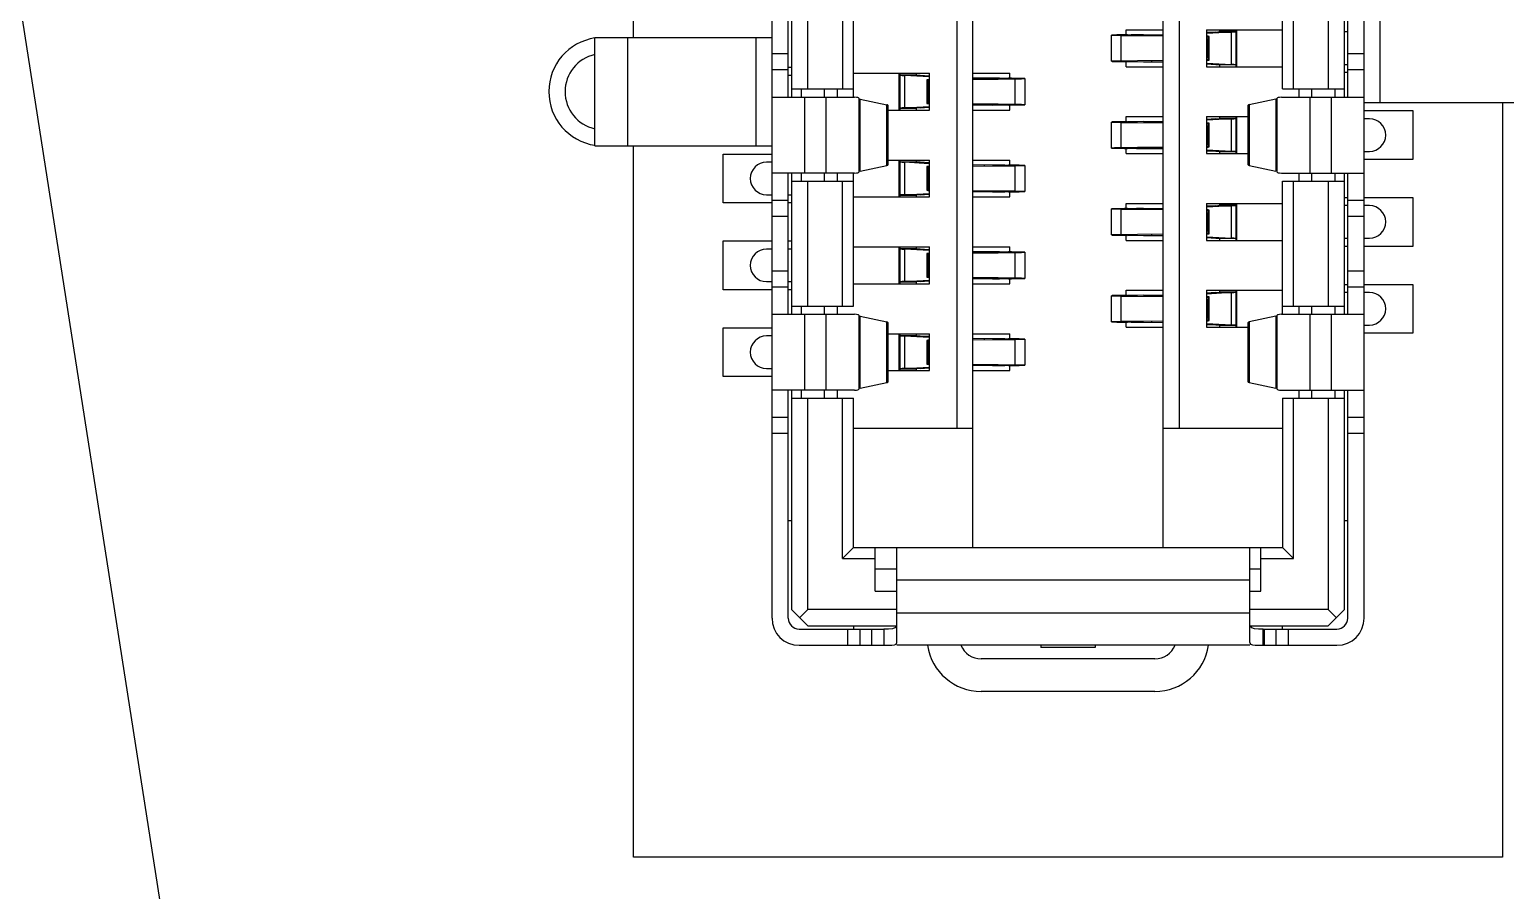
# Model space of a CAD drawing. Header units: millimetres. Extents: x 0 to 841, y 0 to 594.
# Drawn here: x 354.64 to 368.23, y 364.66 to 372.59 of the extents above; entities that cross this region are included whole.
import ezdxf

# ---------------------------------------------------------------- set-up
doc = ezdxf.new("R2010")
doc.units = ezdxf.units.MM
doc.header["$LTSCALE"] = 46.255
doc.layers.get('0').update_dxf_attribs({"linetype": 'CONTINUOUS'})
doc.layers.add('ASSEM_MEM', color=7, linetype='CONTINUOUS')
doc.layers.add('DETAIL', color=7, linetype='CONTINUOUS')
doc.styles.get("Standard").update_dxf_attribs({"font": 'txt', "width": 0.8})
doc.dimstyles.get("Standard").update_dxf_attribs({"dimtxt": 3, "dimasz": 2.1, "dimexe": 2, "dimexo": 1, "dimtad": 1, "dimzin": 0, "dimdsep": 46, "dimtxsty": 'STANDARD', "dimblk": '_FILLED', "dimblk1": '_FILLED', "dimblk2": '_FILLED', "dimcen": 0.09, "dimazin": 0, "dimtol": 1, "dimtp": 0.01, "dimtm": 0.01, "dimtfac": 1, "dimtofl": 0, "dimtmove": 0, "dimatfit": 3, "dimldrblk": '_FILLED', "dimfxl": 1, "dimtolj": 1, "dimtzin": 0, "dimarcsym": 0})

# ---------------------------------------------------------------- blocks, each defined once
blk = doc.blocks.new('_FILLED')
at = {"color": 0, "linetype": 'BYBLOCK'}
blk.add_solid([(0, 0), (-1, 0.1667), (-1, -0.1667)], dxfattribs=at)

msp = doc.modelspace()

# ---------------------------------------------------------------- linework, layer by layer
at = {"layer": 'ASSEM_MEM', "color": 7, "linetype": 'CONTINUOUS'}
for p, q in [((366.925, 367.165), (366.925, 379.665)), ((365.075, 367.815), (365.075, 379.015)), ((365.225, 368.915), (365.225, 377.915)), ((363.175, 377.345), (363.175, 368.915)), ((363.325, 367.815), (363.325, 377.345)), ((360.2, 372.515), (360.2, 373.915)), ((361.655, 373.265), (361.655, 371.965)), ((366.175, 372.04), (366.175, 373.265)), ((366.745, 371.965), (366.745, 373.265)), ((366.775, 371.965), (366.775, 373.265)), ((361.805, 372.04), (361.805, 373.19)), ((362.125, 373.19), (362.125, 372.04)), ((362.225, 371.965), (362.225, 373.19)), ((366.275, 372.04), (366.275, 373.19)), ((366.595, 373.19), (366.595, 372.04)), ((367.075, 371.915), (367.075, 372.915)), ((361.475, 367.165), (361.475, 372.755)), ((361.625, 371.965), (361.625, 372.755)), ((364.735, 372.585), (365.075, 372.585)), ((364.735, 372.535), (364.735, 372.585)), ((365.475, 372.585), (366.175, 372.585)), ((365.475, 372.585), (365.475, 372.245)), ((365.595, 372.585), (365.595, 372.569)), ((365.745, 372.585), (365.745, 372.569)), ((365.755, 372.245), (365.755, 372.585)), ((359.845, 372.515), (361.475, 372.515)), ((359.845, 371.515), (359.845, 372.515)), ((360.145, 372.515), (360.145, 371.515)), ((361.325, 372.515), (361.325, 371.515)), ((364.599, 372.295), (364.599, 372.535)), ((364.689, 372.532), (364.841, 372.531)), ((364.689, 372.297), (364.689, 372.532)), ((364.895, 372.539), (364.83, 372.538)), ((364.841, 372.531), (365.075, 372.529)), ((364.895, 372.539), (365.075, 372.54)), ((364.972, 372.53), (364.972, 372.539)), ((365.475, 372.521), (365.49, 372.521)), ((365.486, 372.441), (365.475, 372.441)), ((365.705, 372.564), (365.476, 372.551)), ((365.56, 372.564), (365.476, 372.559)), ((365.486, 372.389), (365.486, 372.441)), ((365.49, 372.521), (365.498, 372.524)), ((365.498, 372.306), (365.498, 372.524)), ((365.498, 372.306), (365.498, 372.524)), ((365.498, 372.524), (365.498, 372.524)), ((365.56, 372.564), (365.705, 372.564)), ((365.595, 372.569), (365.745, 372.569)), ((365.745, 372.568), (365.595, 372.568)), ((365.705, 372.266), (365.705, 372.564)), ((365.745, 372.568), (365.745, 372.262)), ((365.755, 372.565), (365.745, 372.565)), ((366.775, 372.565), (366.745, 372.565)), ((361.475, 372.365), (361.625, 372.365)), ((364.841, 372.299), (364.689, 372.297)), ((365.075, 372.301), (364.841, 372.299)), ((364.972, 372.29), (364.972, 372.3)), ((365.475, 372.389), (365.486, 372.389)), ((365.49, 372.309), (365.475, 372.309)), ((365.49, 372.309), (365.498, 372.306)), ((365.498, 372.306), (365.498, 372.306)), ((366.775, 372.365), (366.925, 372.365)), ((361.625, 372.215), (361.475, 372.215)), ((361.625, 372.24), (361.655, 372.24)), ((361.655, 372.165), (361.625, 372.165)), ((362.225, 372.185), (362.925, 372.185)), ((362.645, 371.845), (362.645, 372.185)), ((362.655, 372.165), (362.645, 372.165)), ((362.655, 372.169), (362.655, 372.185)), ((362.655, 372.169), (362.805, 372.169)), ((362.655, 372.168), (362.805, 372.168)), ((362.655, 372.168), (362.659, 372.167)), ((362.655, 371.862), (362.655, 372.168)), ((362.839, 372.164), (362.694, 372.164)), ((362.923, 372.151), (362.694, 372.164)), ((362.694, 372.164), (362.694, 371.866)), ((362.805, 372.169), (362.805, 372.185)), ((362.923, 372.159), (362.839, 372.164)), ((362.925, 371.845), (362.925, 372.185)), ((363.325, 372.185), (363.665, 372.185)), ((363.665, 372.135), (363.665, 372.185)), ((364.735, 372.245), (364.735, 372.295)), ((364.735, 372.245), (365.075, 372.245)), ((364.83, 372.292), (364.895, 372.291)), ((364.895, 372.291), (365.075, 372.29)), ((365.475, 372.245), (366.175, 372.245)), ((365.476, 372.278), (365.705, 372.266)), ((365.476, 372.271), (365.56, 372.266)), ((365.56, 372.266), (365.705, 372.266)), ((365.745, 372.262), (365.595, 372.262)), ((365.745, 372.261), (365.595, 372.261)), ((365.595, 372.261), (365.595, 372.245)), ((365.745, 372.262), (365.74, 372.263)), ((365.745, 372.265), (365.755, 372.265)), ((365.745, 372.261), (365.745, 372.245)), ((366.745, 372.265), (366.775, 372.265)), ((366.775, 372.19), (366.745, 372.19)), ((366.925, 372.215), (366.775, 372.215)), ((361.655, 372.04), (362.225, 372.04)), ((361.745, 371.965), (361.745, 372.04)), ((361.955, 372.04), (361.955, 371.965)), ((362.075, 372.04), (362.075, 371.965)), ((362.909, 372.121), (362.901, 372.124)), ((362.901, 372.124), (362.901, 372.124)), ((362.901, 372.124), (362.901, 371.906)), ((362.901, 372.124), (362.901, 371.906)), ((362.909, 372.121), (362.925, 372.121)), ((362.925, 372.041), (362.913, 372.041)), ((362.913, 372.041), (362.913, 371.989)), ((363.504, 372.139), (363.325, 372.14)), ((363.325, 372.129), (363.558, 372.131)), ((363.427, 372.139), (363.427, 372.13)), ((363.57, 372.138), (363.504, 372.139)), ((363.558, 372.131), (363.71, 372.132)), ((363.71, 372.132), (363.71, 371.897)), ((363.801, 372.135), (363.801, 371.895)), ((366.175, 372.04), (366.745, 372.04)), ((366.325, 372.04), (366.325, 371.965)), ((366.445, 371.965), (366.445, 372.04)), ((366.655, 372.04), (366.655, 371.965)), ((361.475, 371.965), (362.234, 371.965)), ((361.775, 371.965), (361.775, 371.265)), ((361.975, 371.265), (361.975, 371.965)), ((362.275, 371.956), (362.275, 371.273)), ((362.287, 371.946), (362.531, 371.895)), ((362.287, 371.284), (362.287, 371.946)), ((362.531, 371.335), (362.531, 371.895)), ((362.541, 371.89), (362.541, 371.339)), ((362.909, 371.909), (362.901, 371.906)), ((362.901, 371.906), (362.901, 371.906)), ((362.925, 371.909), (362.909, 371.909)), ((362.913, 371.989), (362.925, 371.989)), ((363.558, 371.899), (363.325, 371.901)), ((363.504, 371.891), (363.325, 371.89)), ((363.427, 371.9), (363.427, 371.89)), ((363.504, 371.891), (363.57, 371.892)), ((363.71, 371.897), (363.558, 371.899)), ((363.665, 371.845), (363.665, 371.892)), ((366.113, 371.946), (365.869, 371.895)), ((365.869, 371.895), (365.869, 371.335)), ((366.113, 371.946), (366.113, 371.284)), ((366.125, 371.273), (366.125, 371.956)), ((366.165, 371.965), (366.925, 371.965)), ((366.425, 371.965), (366.425, 371.265)), ((366.625, 371.265), (366.625, 371.965)), ((366.925, 371.915), (368.555, 371.915)), ((368.2, 371.915), (368.2, 364.965)), ((362.541, 371.845), (362.925, 371.845)), ((362.645, 371.865), (362.655, 371.865)), ((362.655, 371.862), (362.805, 371.862)), ((362.805, 371.861), (362.655, 371.861)), ((362.655, 371.845), (362.655, 371.861)), ((362.694, 371.866), (362.923, 371.878)), ((362.839, 371.866), (362.694, 371.866)), ((362.805, 371.845), (362.805, 371.861)), ((362.839, 371.866), (362.923, 371.871)), ((363.325, 371.845), (363.665, 371.845)), ((364.735, 371.785), (365.075, 371.785)), ((364.735, 371.735), (364.735, 371.785)), ((365.475, 371.785), (365.857, 371.785)), ((365.475, 371.785), (365.475, 371.445)), ((365.705, 371.764), (365.476, 371.751)), ((365.56, 371.764), (365.476, 371.759)), ((365.56, 371.764), (365.705, 371.764)), ((365.595, 371.785), (365.595, 371.769)), ((365.595, 371.769), (365.745, 371.769)), ((365.745, 371.768), (365.595, 371.768)), ((365.705, 371.466), (365.705, 371.764)), ((365.745, 371.785), (365.745, 371.769)), ((365.745, 371.768), (365.745, 371.462)), ((365.755, 371.765), (365.745, 371.765)), ((365.755, 371.445), (365.755, 371.785)), ((365.857, 371.34), (365.857, 371.89)), ((366.925, 371.84), (367.375, 371.84)), ((366.975, 371.765), (366.925, 371.765)), ((367.375, 371.84), (367.375, 371.39)), ((364.599, 371.495), (364.599, 371.735)), ((364.689, 371.732), (364.841, 371.731)), ((364.689, 371.497), (364.689, 371.732)), ((364.895, 371.739), (364.83, 371.738)), ((364.841, 371.731), (365.075, 371.729)), ((364.895, 371.739), (365.075, 371.74)), ((364.972, 371.73), (364.972, 371.739)), ((365.475, 371.721), (365.49, 371.721)), ((365.486, 371.641), (365.475, 371.641)), ((365.486, 371.589), (365.486, 371.641)), ((365.49, 371.721), (365.498, 371.724)), ((365.498, 371.506), (365.498, 371.724)), ((365.498, 371.506), (365.498, 371.724)), ((365.498, 371.724), (365.498, 371.724)), ((359.845, 371.515), (361.475, 371.515)), ((360.2, 364.965), (360.2, 371.515)), ((364.841, 371.499), (364.689, 371.497)), ((364.735, 371.445), (364.735, 371.495)), ((364.83, 371.492), (364.895, 371.491)), ((365.075, 371.501), (364.841, 371.499)), ((364.895, 371.491), (365.075, 371.49)), ((364.972, 371.49), (364.972, 371.5)), ((365.475, 371.589), (365.486, 371.589)), ((365.49, 371.509), (365.475, 371.509)), ((365.49, 371.509), (365.498, 371.506)), ((365.498, 371.506), (365.498, 371.506)), ((361.025, 371.44), (361.475, 371.44)), ((361.025, 370.99), (361.025, 371.44)), ((361.475, 371.365), (361.425, 371.365)), ((362.541, 371.385), (362.925, 371.385)), ((362.645, 371.045), (362.645, 371.385)), ((362.655, 371.365), (362.645, 371.365)), ((362.655, 371.369), (362.655, 371.385)), ((362.655, 371.369), (362.805, 371.369)), ((362.655, 371.368), (362.805, 371.368)), ((362.655, 371.368), (362.659, 371.367)), ((362.655, 371.062), (362.655, 371.368)), ((362.839, 371.364), (362.694, 371.364)), ((362.923, 371.351), (362.694, 371.364)), ((362.694, 371.364), (362.694, 371.066)), ((362.805, 371.369), (362.805, 371.385)), ((362.923, 371.359), (362.839, 371.364)), ((362.925, 371.045), (362.925, 371.385)), ((363.325, 371.385), (363.665, 371.385)), ((363.665, 371.335), (363.665, 371.385)), ((364.735, 371.445), (365.075, 371.445)), ((365.475, 371.445), (365.857, 371.445)), ((365.476, 371.478), (365.705, 371.466)), ((365.476, 371.471), (365.56, 371.466)), ((365.56, 371.466), (365.705, 371.466)), ((365.745, 371.462), (365.595, 371.462)), ((365.745, 371.461), (365.595, 371.461)), ((365.595, 371.461), (365.595, 371.445)), ((365.745, 371.462), (365.74, 371.463)), ((365.745, 371.465), (365.755, 371.465)), ((365.745, 371.461), (365.745, 371.445)), ((366.925, 371.465), (366.975, 371.465)), ((367.375, 371.39), (366.925, 371.39)), ((362.234, 371.265), (361.475, 371.265)), ((361.625, 369.965), (361.625, 371.265)), ((361.655, 371.265), (361.655, 369.965)), ((361.745, 371.19), (361.745, 371.265)), ((361.955, 371.265), (361.955, 371.19)), ((362.075, 371.265), (362.075, 371.19)), ((362.225, 370.04), (362.225, 371.265)), ((362.287, 371.284), (362.531, 371.335)), ((362.909, 371.321), (362.901, 371.324)), ((362.901, 371.324), (362.901, 371.324)), ((362.901, 371.324), (362.901, 371.106)), ((362.901, 371.324), (362.901, 371.106)), ((362.909, 371.321), (362.925, 371.321)), ((362.925, 371.241), (362.913, 371.241)), ((362.913, 371.241), (362.913, 371.189)), ((363.504, 371.339), (363.325, 371.34)), ((363.325, 371.329), (363.558, 371.331)), ((363.427, 371.339), (363.427, 371.33)), ((363.57, 371.338), (363.504, 371.339)), ((363.558, 371.331), (363.71, 371.332)), ((363.71, 371.332), (363.71, 371.097)), ((363.801, 371.335), (363.801, 371.095)), ((365.869, 371.335), (366.113, 371.284)), ((366.165, 371.265), (366.925, 371.265)), ((366.325, 371.265), (366.325, 371.19)), ((366.445, 371.19), (366.445, 371.265)), ((366.655, 371.265), (366.655, 371.19)), ((366.745, 369.965), (366.745, 371.265)), ((366.775, 369.965), (366.775, 371.265)), ((361.655, 371.19), (362.225, 371.19)), ((361.805, 370.04), (361.805, 371.19)), ((362.125, 370.04), (362.125, 371.19)), ((362.694, 371.066), (362.923, 371.078)), ((362.909, 371.109), (362.901, 371.106)), ((362.901, 371.106), (362.901, 371.106)), ((362.925, 371.109), (362.909, 371.109)), ((362.913, 371.189), (362.925, 371.189)), ((363.558, 371.099), (363.325, 371.101)), ((363.504, 371.091), (363.325, 371.09)), ((363.427, 371.1), (363.427, 371.09)), ((363.504, 371.091), (363.57, 371.092)), ((363.71, 371.097), (363.558, 371.099)), ((363.665, 371.045), (363.665, 371.092)), ((366.175, 371.19), (366.745, 371.19)), ((366.175, 369.965), (366.175, 371.19)), ((366.275, 370.04), (366.275, 371.19)), ((366.595, 371.19), (366.595, 370.04)), ((361.475, 370.99), (361.025, 370.99)), ((361.425, 371.065), (361.475, 371.065)), ((361.475, 371.015), (361.625, 371.015)), ((361.625, 371.065), (361.655, 371.065)), ((361.655, 370.99), (361.625, 370.99)), ((362.225, 371.045), (362.925, 371.045)), ((362.645, 371.065), (362.655, 371.065)), ((362.655, 371.062), (362.805, 371.062)), ((362.805, 371.061), (362.655, 371.061)), ((362.655, 371.045), (362.655, 371.061)), ((362.839, 371.066), (362.694, 371.066)), ((362.805, 371.045), (362.805, 371.061)), ((362.839, 371.066), (362.923, 371.071)), ((363.325, 371.045), (363.665, 371.045)), ((364.735, 370.985), (365.075, 370.985)), ((364.735, 370.935), (364.735, 370.985)), ((364.895, 370.939), (364.83, 370.938)), ((364.895, 370.939), (365.075, 370.94)), ((364.972, 370.93), (364.972, 370.939)), ((365.475, 370.985), (366.175, 370.985)), ((365.475, 370.985), (365.475, 370.645)), ((365.705, 370.964), (365.476, 370.951)), ((365.56, 370.964), (365.476, 370.959)), ((365.56, 370.964), (365.705, 370.964)), ((365.595, 370.985), (365.595, 370.969)), ((365.595, 370.969), (365.745, 370.969)), ((365.745, 370.968), (365.595, 370.968)), ((365.705, 370.666), (365.705, 370.964)), ((365.745, 370.985), (365.745, 370.969)), ((365.745, 370.968), (365.745, 370.662)), ((365.755, 370.965), (365.745, 370.965)), ((365.755, 370.645), (365.755, 370.985)), ((366.745, 371.04), (366.775, 371.04)), ((366.775, 370.965), (366.745, 370.965)), ((366.775, 371.015), (366.925, 371.015)), ((366.925, 371.04), (367.375, 371.04)), ((366.975, 370.965), (366.925, 370.965)), ((367.375, 371.04), (367.375, 370.59)), ((361.625, 370.865), (361.475, 370.865)), ((364.599, 370.695), (364.599, 370.935)), ((364.689, 370.932), (364.841, 370.931)), ((364.689, 370.697), (364.689, 370.932)), ((364.841, 370.931), (365.075, 370.929)), ((365.475, 370.921), (365.49, 370.921)), ((365.486, 370.841), (365.475, 370.841)), ((365.486, 370.789), (365.486, 370.841)), ((365.49, 370.921), (365.498, 370.924)), ((365.498, 370.706), (365.498, 370.924)), ((365.498, 370.706), (365.498, 370.924)), ((365.498, 370.924), (365.498, 370.924)), ((366.925, 370.865), (366.775, 370.865)), ((364.841, 370.699), (364.689, 370.697)), ((364.735, 370.645), (364.735, 370.695)), ((364.83, 370.692), (364.895, 370.691)), ((365.075, 370.701), (364.841, 370.699)), ((364.895, 370.691), (365.075, 370.69)), ((364.972, 370.69), (364.972, 370.7)), ((365.475, 370.789), (365.486, 370.789)), ((365.49, 370.709), (365.475, 370.709)), ((365.476, 370.678), (365.705, 370.666)), ((365.476, 370.671), (365.56, 370.666)), ((365.49, 370.709), (365.498, 370.706)), ((365.498, 370.706), (365.498, 370.706)), ((361.025, 370.64), (361.475, 370.64)), ((361.025, 370.19), (361.025, 370.64)), ((361.475, 370.565), (361.425, 370.565)), ((361.625, 370.64), (361.655, 370.64)), ((361.655, 370.565), (361.625, 370.565)), ((362.225, 370.585), (362.925, 370.585)), ((362.645, 370.245), (362.645, 370.585)), ((362.655, 370.565), (362.645, 370.565)), ((362.655, 370.569), (362.655, 370.585)), ((362.655, 370.569), (362.805, 370.569)), ((362.655, 370.568), (362.805, 370.568)), ((362.655, 370.568), (362.659, 370.567)), ((362.655, 370.262), (362.655, 370.568)), ((362.839, 370.564), (362.694, 370.564)), ((362.923, 370.551), (362.694, 370.564)), ((362.694, 370.564), (362.694, 370.266)), ((362.805, 370.569), (362.805, 370.585)), ((362.923, 370.559), (362.839, 370.564)), ((362.925, 370.245), (362.925, 370.585)), ((363.325, 370.585), (363.665, 370.585)), ((363.504, 370.539), (363.325, 370.54)), ((363.427, 370.539), (363.427, 370.53)), ((363.57, 370.538), (363.504, 370.539)), ((363.558, 370.531), (363.71, 370.532)), ((363.665, 370.535), (363.665, 370.585)), ((363.71, 370.532), (363.71, 370.297)), ((363.801, 370.535), (363.801, 370.295)), ((364.735, 370.645), (365.075, 370.645)), ((365.475, 370.645), (366.175, 370.645)), ((365.56, 370.666), (365.705, 370.666)), ((365.745, 370.662), (365.595, 370.662)), ((365.745, 370.661), (365.595, 370.661)), ((365.595, 370.661), (365.595, 370.645)), ((365.745, 370.662), (365.74, 370.663)), ((365.745, 370.665), (365.755, 370.665)), ((365.745, 370.661), (365.745, 370.645)), ((366.745, 370.665), (366.775, 370.665)), ((366.775, 370.59), (366.745, 370.59)), ((366.925, 370.665), (366.975, 370.665)), ((367.375, 370.59), (366.925, 370.59)), ((362.909, 370.521), (362.901, 370.524)), ((362.901, 370.524), (362.901, 370.524)), ((362.901, 370.524), (362.901, 370.306)), ((362.901, 370.524), (362.901, 370.306)), ((362.909, 370.521), (362.925, 370.521)), ((362.925, 370.441), (362.913, 370.441)), ((362.913, 370.441), (362.913, 370.389)), ((363.325, 370.529), (363.558, 370.531)), ((361.425, 370.265), (361.475, 370.265)), ((361.475, 370.365), (361.625, 370.365)), ((361.625, 370.265), (361.655, 370.265)), ((362.645, 370.265), (362.655, 370.265)), ((362.655, 370.262), (362.805, 370.262)), ((362.805, 370.261), (362.655, 370.261)), ((362.655, 370.245), (362.655, 370.261)), ((362.694, 370.266), (362.923, 370.278)), ((362.839, 370.266), (362.694, 370.266)), ((362.805, 370.245), (362.805, 370.261)), ((362.839, 370.266), (362.923, 370.271)), ((362.909, 370.309), (362.901, 370.306)), ((362.901, 370.306), (362.901, 370.306)), ((362.925, 370.309), (362.909, 370.309)), ((362.913, 370.389), (362.925, 370.389)), ((363.558, 370.299), (363.325, 370.301)), ((363.504, 370.291), (363.325, 370.29)), ((363.427, 370.3), (363.427, 370.29)), ((363.504, 370.291), (363.57, 370.292)), ((363.71, 370.297), (363.558, 370.299)), ((363.665, 370.245), (363.665, 370.292)), ((366.775, 370.365), (366.925, 370.365)), ((361.475, 370.19), (361.025, 370.19)), ((361.625, 370.215), (361.475, 370.215)), ((361.655, 370.19), (361.625, 370.19)), ((362.225, 370.245), (362.925, 370.245)), ((363.325, 370.245), (363.665, 370.245)), ((364.599, 369.895), (364.599, 370.135)), ((364.689, 370.132), (364.841, 370.131)), ((364.689, 369.897), (364.689, 370.132)), ((364.735, 370.185), (365.075, 370.185)), ((364.735, 370.135), (364.735, 370.185)), ((364.895, 370.139), (364.83, 370.138)), ((364.841, 370.131), (365.075, 370.129)), ((364.895, 370.139), (365.075, 370.14)), ((364.972, 370.13), (364.972, 370.139)), ((365.475, 370.185), (366.175, 370.185)), ((365.475, 370.185), (365.475, 369.845)), ((365.705, 370.164), (365.476, 370.151)), ((365.56, 370.164), (365.476, 370.159)), ((365.49, 370.121), (365.498, 370.124)), ((365.498, 369.906), (365.498, 370.124)), ((365.498, 369.906), (365.498, 370.124)), ((365.498, 370.124), (365.498, 370.124)), ((365.56, 370.164), (365.705, 370.164)), ((365.595, 370.185), (365.595, 370.169)), ((365.595, 370.169), (365.745, 370.169)), ((365.745, 370.168), (365.595, 370.168)), ((365.705, 369.866), (365.705, 370.164)), ((365.745, 370.185), (365.745, 370.169)), ((365.745, 370.168), (365.745, 369.862)), ((365.755, 370.165), (365.745, 370.165)), ((365.755, 369.845), (365.755, 370.185)), ((366.745, 370.24), (366.775, 370.24)), ((366.775, 370.165), (366.745, 370.165)), ((366.925, 370.215), (366.775, 370.215)), ((366.925, 370.24), (367.375, 370.24)), ((366.975, 370.165), (366.925, 370.165)), ((367.375, 370.24), (367.375, 369.79)), ((361.655, 370.04), (362.225, 370.04)), ((361.745, 369.965), (361.745, 370.04)), ((361.955, 370.04), (361.955, 369.965)), ((362.075, 370.04), (362.075, 369.965)), ((365.475, 370.121), (365.49, 370.121)), ((365.486, 370.041), (365.475, 370.041)), ((365.475, 369.989), (365.486, 369.989)), ((365.486, 369.989), (365.486, 370.041)), ((366.175, 370.04), (366.745, 370.04)), ((366.325, 370.04), (366.325, 369.965)), ((366.445, 369.965), (366.445, 370.04)), ((366.655, 370.04), (366.655, 369.965)), ((361.475, 369.965), (362.234, 369.965)), ((361.775, 369.965), (361.775, 369.265)), ((361.975, 369.265), (361.975, 369.965)), ((362.275, 369.956), (362.275, 369.273)), ((362.287, 369.946), (362.531, 369.895)), ((362.287, 369.284), (362.287, 369.946)), ((362.531, 369.335), (362.531, 369.895)), ((362.541, 369.89), (362.541, 369.339)), ((364.841, 369.899), (364.689, 369.897)), ((364.735, 369.845), (364.735, 369.895)), ((364.83, 369.892), (364.895, 369.891)), ((365.075, 369.901), (364.841, 369.899)), ((364.895, 369.891), (365.075, 369.89)), ((364.972, 369.89), (364.972, 369.9)), ((365.49, 369.909), (365.475, 369.909)), ((365.476, 369.878), (365.705, 369.866)), ((365.476, 369.871), (365.56, 369.866)), ((365.49, 369.909), (365.498, 369.906)), ((365.498, 369.906), (365.498, 369.906)), ((365.56, 369.866), (365.705, 369.866)), ((365.745, 369.862), (365.595, 369.862)), ((365.745, 369.861), (365.595, 369.861)), ((365.595, 369.861), (365.595, 369.845)), ((365.745, 369.862), (365.74, 369.863)), ((365.745, 369.865), (365.755, 369.865)), ((365.745, 369.861), (365.745, 369.845)), ((365.857, 369.34), (365.857, 369.89)), ((366.113, 369.946), (365.869, 369.895)), ((365.869, 369.895), (365.869, 369.335)), ((366.113, 369.946), (366.113, 369.284)), ((366.125, 369.273), (366.125, 369.956)), ((366.165, 369.965), (366.925, 369.965)), ((366.425, 369.965), (366.425, 369.265)), ((366.625, 369.265), (366.625, 369.965)), ((366.925, 369.865), (366.975, 369.865)), ((361.025, 369.84), (361.475, 369.84)), ((361.025, 369.39), (361.025, 369.84)), ((361.475, 369.765), (361.425, 369.765)), ((362.541, 369.785), (362.925, 369.785)), ((362.645, 369.445), (362.645, 369.785)), ((362.655, 369.765), (362.645, 369.765)), ((362.655, 369.769), (362.655, 369.785)), ((362.655, 369.769), (362.805, 369.769)), ((362.655, 369.768), (362.805, 369.768)), ((362.655, 369.768), (362.659, 369.767)), ((362.655, 369.462), (362.655, 369.768)), ((362.839, 369.764), (362.694, 369.764)), ((362.923, 369.751), (362.694, 369.764)), ((362.694, 369.764), (362.694, 369.466)), ((362.805, 369.769), (362.805, 369.785)), ((362.923, 369.759), (362.839, 369.764)), ((362.909, 369.721), (362.901, 369.724)), ((362.901, 369.724), (362.901, 369.724)), ((362.901, 369.724), (362.901, 369.506)), ((362.901, 369.724), (362.901, 369.506)), ((362.909, 369.721), (362.925, 369.721)), ((362.925, 369.445), (362.925, 369.785)), ((363.325, 369.785), (363.665, 369.785)), ((363.504, 369.739), (363.325, 369.74)), ((363.325, 369.729), (363.558, 369.731)), ((363.427, 369.739), (363.427, 369.73)), ((363.57, 369.738), (363.504, 369.739)), ((363.558, 369.731), (363.71, 369.732)), ((363.665, 369.735), (363.665, 369.785)), ((363.71, 369.732), (363.71, 369.497)), ((363.801, 369.735), (363.801, 369.495)), ((364.735, 369.845), (365.075, 369.845)), ((365.475, 369.845), (365.857, 369.845)), ((367.375, 369.79), (366.925, 369.79)), ((362.925, 369.641), (362.913, 369.641)), ((362.913, 369.641), (362.913, 369.589)), ((362.913, 369.589), (362.925, 369.589)), ((361.425, 369.465), (361.475, 369.465)), ((362.541, 369.445), (362.925, 369.445)), ((362.645, 369.465), (362.655, 369.465)), ((362.655, 369.462), (362.805, 369.462)), ((362.805, 369.461), (362.655, 369.461)), ((362.655, 369.445), (362.655, 369.461)), ((362.694, 369.466), (362.923, 369.478)), ((362.839, 369.466), (362.694, 369.466)), ((362.805, 369.445), (362.805, 369.461)), ((362.839, 369.466), (362.923, 369.471)), ((362.909, 369.509), (362.901, 369.506)), ((362.901, 369.506), (362.901, 369.506)), ((362.925, 369.509), (362.909, 369.509)), ((363.558, 369.499), (363.325, 369.501)), ((363.504, 369.491), (363.325, 369.49)), ((363.325, 369.445), (363.665, 369.445)), ((363.427, 369.5), (363.427, 369.49)), ((363.504, 369.491), (363.57, 369.492)), ((363.71, 369.497), (363.558, 369.499)), ((363.665, 369.445), (363.665, 369.492)), ((361.475, 369.39), (361.025, 369.39)), ((362.287, 369.284), (362.531, 369.335)), ((365.869, 369.335), (366.113, 369.284)), ((362.234, 369.265), (361.475, 369.265)), ((361.625, 367.165), (361.625, 369.265)), ((361.655, 369.265), (361.655, 367.245)), ((361.655, 369.19), (362.225, 369.19)), ((361.745, 369.19), (361.745, 369.265)), ((361.805, 367.245), (361.805, 369.19)), ((361.955, 369.265), (361.955, 369.19)), ((362.075, 369.265), (362.075, 369.19)), ((362.125, 367.715), (362.125, 369.19)), ((362.225, 367.815), (362.225, 369.19)), ((366.165, 369.265), (366.925, 369.265)), ((366.175, 369.19), (366.745, 369.19)), ((366.175, 369.19), (366.175, 367.815)), ((366.275, 367.715), (366.275, 369.19)), ((366.325, 369.265), (366.325, 369.19)), ((366.445, 369.19), (366.445, 369.265)), ((366.595, 369.19), (366.595, 367.245)), ((366.655, 369.265), (366.655, 369.19)), ((366.745, 367.245), (366.745, 369.265)), ((366.775, 367.165), (366.775, 369.265)), ((361.475, 369.015), (361.625, 369.015)), ((362.225, 368.915), (363.325, 368.915)), ((365.075, 368.915), (366.175, 368.915)), ((366.775, 369.015), (366.925, 369.015)), ((361.625, 368.865), (361.475, 368.865)), ((366.925, 368.865), (366.775, 368.865)), ((361.625, 368.065), (361.655, 368.065)), ((366.745, 368.065), (366.775, 368.065)), ((362.225, 367.815), (362.125, 367.715)), ((362.225, 367.815), (366.175, 367.815)), ((362.425, 367.415), (362.425, 367.815)), ((362.625, 366.94), (362.625, 367.815)), ((365.875, 366.94), (365.875, 367.815)), ((365.975, 367.415), (365.975, 367.815)), ((366.275, 367.715), (366.175, 367.815)), ((362.125, 367.715), (362.425, 367.715)), ((365.975, 367.715), (366.275, 367.715)), ((362.625, 367.615), (362.425, 367.615)), ((365.975, 367.615), (365.875, 367.615)), ((362.425, 367.415), (362.625, 367.415)), ((365.875, 367.515), (362.625, 367.515)), ((365.875, 367.415), (365.975, 367.415)), ((361.655, 367.245), (361.805, 367.095)), ((361.73, 367.17), (361.805, 367.245)), ((362.625, 367.245), (361.805, 367.245)), ((362.625, 367.215), (365.875, 367.215)), ((366.595, 367.245), (365.875, 367.245)), ((366.67, 367.17), (366.595, 367.245)), ((366.595, 367.095), (366.745, 367.245)), ((361.725, 367.065), (362.505, 367.065)), ((361.805, 367.095), (362.621, 367.095)), ((362.172, 366.915), (362.172, 367.065)), ((362.225, 367.095), (362.225, 367.065)), ((362.283, 367.065), (362.283, 366.915)), ((362.395, 366.915), (362.395, 367.065)), ((362.505, 367.065), (362.505, 366.915)), ((365.879, 367.095), (366.595, 367.095)), ((365.995, 367.065), (366.675, 367.065)), ((365.995, 366.915), (365.995, 367.065)), ((366.005, 367.065), (366.005, 366.915)), ((366.116, 366.915), (366.116, 367.065)), ((366.175, 367.065), (366.175, 367.095)), ((366.227, 367.065), (366.227, 366.915)), ((361.725, 366.915), (362.542, 366.915)), ((365.875, 366.915), (362.625, 366.915)), ((363.95, 366.915), (363.95, 366.895)), ((364.45, 366.895), (363.95, 366.895)), ((364.45, 366.915), (364.45, 366.895)), ((365, 366.79), (363.4, 366.79)), ((365, 366.49), (363.4, 366.49)), ((368.2, 364.965), (360.2, 364.965))]:
    msp.add_line(p, q, dxfattribs=at)
for points in [[(364.749, 372.538), (364.72, 372.538), (364.648, 372.537), (364.607, 372.536), (364.599, 372.535)], [(364.599, 372.535), (364.6, 372.535), (364.628, 372.534), (364.689, 372.532)], [(364.83, 372.538), (364.782, 372.537), (364.754, 372.536), (364.749, 372.535)], [(365.498, 372.524), (365.49, 372.525), (365.475, 372.525)], [(365.49, 372.521), (365.489, 372.515), (365.488, 372.497), (365.487, 372.471), (365.486, 372.441)], [(365.56, 372.564), (365.579, 372.565), (365.591, 372.567), (365.595, 372.568)], [(365.705, 372.564), (365.727, 372.565), (365.74, 372.567), (365.745, 372.568)], [(365.475, 372.304), (365.49, 372.305), (365.498, 372.306)], [(365.486, 372.389), (365.487, 372.359), (365.488, 372.332), (365.489, 372.315), (365.49, 372.309)], [(362.659, 372.167), (362.672, 372.165), (362.694, 372.164)], [(362.805, 372.168), (362.808, 372.167), (362.82, 372.165), (362.839, 372.164)], [(364.689, 372.297), (364.628, 372.296), (364.6, 372.295), (364.599, 372.295)], [(364.599, 372.295), (364.607, 372.294), (364.648, 372.293), (364.72, 372.292), (364.749, 372.291)], [(364.749, 372.295), (364.754, 372.294), (364.782, 372.293), (364.83, 372.292)], [(365.595, 372.262), (365.591, 372.263), (365.579, 372.265), (365.56, 372.266)], [(365.74, 372.263), (365.727, 372.265), (365.705, 372.266)], [(362.925, 372.125), (362.909, 372.125), (362.901, 372.124)], [(362.913, 372.041), (362.913, 372.071), (362.912, 372.097), (362.911, 372.115), (362.909, 372.121)], [(363.651, 372.135), (363.645, 372.136), (363.618, 372.137), (363.57, 372.138)], [(363.801, 372.135), (363.792, 372.136), (363.751, 372.137), (363.679, 372.138), (363.651, 372.138)], [(363.71, 372.132), (363.771, 372.134), (363.799, 372.135), (363.801, 372.135)], [(362.901, 371.906), (362.909, 371.905), (362.925, 371.904)], [(362.909, 371.909), (362.911, 371.915), (362.912, 371.933), (362.913, 371.959), (362.913, 371.989)], [(363.57, 371.892), (363.618, 371.893), (363.645, 371.894), (363.651, 371.895)], [(363.651, 371.891), (363.679, 371.892), (363.751, 371.893), (363.792, 371.894), (363.801, 371.895)], [(363.801, 371.895), (363.799, 371.895), (363.771, 371.896), (363.71, 371.897)], [(362.694, 371.866), (362.672, 371.865), (362.659, 371.863), (362.655, 371.862)], [(362.839, 371.866), (362.82, 371.865), (362.808, 371.863), (362.805, 371.862)], [(365.56, 371.764), (365.579, 371.765), (365.591, 371.767), (365.595, 371.768)], [(365.705, 371.764), (365.727, 371.765), (365.74, 371.767), (365.745, 371.768)], [(364.749, 371.738), (364.72, 371.738), (364.648, 371.737), (364.607, 371.736), (364.599, 371.735)], [(364.599, 371.735), (364.6, 371.735), (364.628, 371.734), (364.689, 371.732)], [(364.83, 371.738), (364.782, 371.737), (364.754, 371.736), (364.749, 371.735)], [(365.498, 371.724), (365.49, 371.725), (365.475, 371.725)], [(365.49, 371.721), (365.489, 371.715), (365.488, 371.697), (365.487, 371.671), (365.486, 371.641)], [(364.689, 371.497), (364.628, 371.496), (364.6, 371.495), (364.599, 371.495)], [(364.599, 371.495), (364.607, 371.494), (364.648, 371.493), (364.72, 371.492), (364.749, 371.491)], [(364.749, 371.495), (364.754, 371.494), (364.782, 371.493), (364.83, 371.492)], [(365.475, 371.504), (365.49, 371.505), (365.498, 371.506)], [(365.486, 371.589), (365.487, 371.559), (365.488, 371.532), (365.489, 371.515), (365.49, 371.509)], [(362.659, 371.367), (362.672, 371.365), (362.694, 371.364)], [(362.805, 371.368), (362.808, 371.367), (362.82, 371.365), (362.839, 371.364)], [(365.595, 371.462), (365.591, 371.463), (365.579, 371.465), (365.56, 371.466)], [(365.74, 371.463), (365.727, 371.465), (365.705, 371.466)], [(362.925, 371.325), (362.909, 371.325), (362.901, 371.324)], [(362.913, 371.241), (362.913, 371.271), (362.912, 371.297), (362.911, 371.315), (362.909, 371.321)], [(363.651, 371.335), (363.645, 371.336), (363.618, 371.337), (363.57, 371.338)], [(363.801, 371.335), (363.792, 371.336), (363.751, 371.337), (363.679, 371.338), (363.651, 371.338)], [(363.71, 371.332), (363.771, 371.334), (363.799, 371.335), (363.801, 371.335)], [(362.901, 371.106), (362.909, 371.105), (362.925, 371.104)], [(362.909, 371.109), (362.911, 371.115), (362.912, 371.133), (362.913, 371.159), (362.913, 371.189)], [(363.57, 371.092), (363.618, 371.093), (363.645, 371.094), (363.651, 371.095)], [(363.651, 371.091), (363.679, 371.092), (363.751, 371.093), (363.792, 371.094), (363.801, 371.095)], [(363.801, 371.095), (363.799, 371.095), (363.771, 371.096), (363.71, 371.097)], [(362.694, 371.066), (362.672, 371.065), (362.659, 371.063), (362.655, 371.062)], [(362.839, 371.066), (362.82, 371.065), (362.808, 371.063), (362.805, 371.062)], [(365.56, 370.964), (365.579, 370.965), (365.591, 370.967), (365.595, 370.968)], [(365.705, 370.964), (365.727, 370.965), (365.74, 370.967), (365.745, 370.968)], [(364.749, 370.938), (364.72, 370.938), (364.648, 370.937), (364.607, 370.936), (364.599, 370.935)], [(364.599, 370.935), (364.6, 370.935), (364.628, 370.934), (364.689, 370.932)], [(364.83, 370.938), (364.782, 370.937), (364.754, 370.936), (364.749, 370.935)], [(365.498, 370.924), (365.49, 370.925), (365.475, 370.925)], [(365.49, 370.921), (365.489, 370.915), (365.488, 370.897), (365.487, 370.871), (365.486, 370.841)], [(364.689, 370.697), (364.628, 370.696), (364.6, 370.695), (364.599, 370.695)], [(364.599, 370.695), (364.607, 370.694), (364.648, 370.693), (364.72, 370.692), (364.749, 370.691)], [(364.749, 370.695), (364.754, 370.694), (364.782, 370.693), (364.83, 370.692)], [(365.475, 370.704), (365.49, 370.705), (365.498, 370.706)], [(365.486, 370.789), (365.487, 370.759), (365.488, 370.732), (365.489, 370.715), (365.49, 370.709)], [(362.659, 370.567), (362.672, 370.565), (362.694, 370.564)], [(362.805, 370.568), (362.808, 370.567), (362.82, 370.565), (362.839, 370.564)], [(363.651, 370.535), (363.645, 370.536), (363.618, 370.537), (363.57, 370.538)], [(363.801, 370.535), (363.792, 370.536), (363.751, 370.537), (363.679, 370.538), (363.651, 370.538)], [(363.71, 370.532), (363.771, 370.534), (363.799, 370.535), (363.801, 370.535)], [(365.595, 370.662), (365.591, 370.663), (365.579, 370.665), (365.56, 370.666)], [(365.74, 370.663), (365.727, 370.665), (365.705, 370.666)], [(362.925, 370.525), (362.909, 370.525), (362.901, 370.524)], [(362.913, 370.441), (362.913, 370.471), (362.912, 370.497), (362.911, 370.515), (362.909, 370.521)], [(362.694, 370.266), (362.672, 370.265), (362.659, 370.263), (362.655, 370.262)], [(362.839, 370.266), (362.82, 370.265), (362.808, 370.263), (362.805, 370.262)], [(362.901, 370.306), (362.909, 370.305), (362.925, 370.304)], [(362.909, 370.309), (362.911, 370.315), (362.912, 370.333), (362.913, 370.359), (362.913, 370.389)], [(363.57, 370.292), (363.618, 370.293), (363.645, 370.294), (363.651, 370.295)], [(363.651, 370.291), (363.679, 370.292), (363.751, 370.293), (363.792, 370.294), (363.801, 370.295)], [(363.801, 370.295), (363.799, 370.295), (363.771, 370.296), (363.71, 370.297)], [(364.749, 370.138), (364.72, 370.138), (364.648, 370.137), (364.607, 370.136), (364.599, 370.135)], [(364.599, 370.135), (364.6, 370.135), (364.628, 370.134), (364.689, 370.132)], [(364.83, 370.138), (364.782, 370.137), (364.754, 370.136), (364.749, 370.135)], [(365.498, 370.124), (365.49, 370.125), (365.475, 370.125)], [(365.56, 370.164), (365.579, 370.165), (365.591, 370.167), (365.595, 370.168)], [(365.705, 370.164), (365.727, 370.165), (365.74, 370.167), (365.745, 370.168)], [(365.49, 370.121), (365.489, 370.115), (365.488, 370.097), (365.487, 370.071), (365.486, 370.041)], [(365.486, 369.989), (365.487, 369.959), (365.488, 369.932), (365.489, 369.915), (365.49, 369.909)], [(364.689, 369.897), (364.628, 369.896), (364.6, 369.895), (364.599, 369.895)], [(364.599, 369.895), (364.607, 369.894), (364.648, 369.893), (364.72, 369.892), (364.749, 369.891)], [(364.749, 369.895), (364.754, 369.894), (364.782, 369.893), (364.83, 369.892)], [(365.475, 369.904), (365.49, 369.905), (365.498, 369.906)], [(365.595, 369.862), (365.591, 369.863), (365.579, 369.865), (365.56, 369.866)], [(365.74, 369.863), (365.727, 369.865), (365.705, 369.866)], [(362.659, 369.767), (362.672, 369.765), (362.694, 369.764)], [(362.805, 369.768), (362.808, 369.767), (362.82, 369.765), (362.839, 369.764)], [(362.925, 369.725), (362.909, 369.725), (362.901, 369.724)], [(362.913, 369.641), (362.913, 369.671), (362.912, 369.697), (362.911, 369.715), (362.909, 369.721)], [(363.651, 369.735), (363.645, 369.736), (363.618, 369.737), (363.57, 369.738)], [(363.801, 369.735), (363.792, 369.736), (363.751, 369.737), (363.679, 369.738), (363.651, 369.738)], [(363.71, 369.732), (363.771, 369.734), (363.799, 369.735), (363.801, 369.735)], [(362.909, 369.509), (362.911, 369.515), (362.912, 369.533), (362.913, 369.559), (362.913, 369.589)], [(362.694, 369.466), (362.672, 369.465), (362.659, 369.463), (362.655, 369.462)], [(362.839, 369.466), (362.82, 369.465), (362.808, 369.463), (362.805, 369.462)], [(362.901, 369.506), (362.909, 369.505), (362.925, 369.504)], [(363.57, 369.492), (363.618, 369.493), (363.645, 369.494), (363.651, 369.495)], [(363.651, 369.491), (363.679, 369.492), (363.751, 369.493), (363.792, 369.494), (363.801, 369.495)], [(363.801, 369.495), (363.799, 369.495), (363.771, 369.496), (363.71, 369.497)], [(362.621, 367.095), (362.607, 367.077), (362.583, 367.068), (362.547, 367.065), (362.505, 367.065)], [(365.995, 367.065), (365.952, 367.065), (365.917, 367.068), (365.892, 367.077), (365.879, 367.095)], [(362.542, 366.915), (362.577, 366.916), (362.603, 366.919), (362.619, 366.927), (362.625, 366.94)], [(365.875, 366.94), (365.88, 366.927), (365.897, 366.919), (365.923, 366.916), (365.957, 366.915), (366.675, 366.915)]]:
    msp.add_lwpolyline(points, dxfattribs=at)
for centre, radius, start, end in [((359.92, 372.015), 0.5, 98.6287, 261.3713), ((359.92, 372.015), 0.35, 102.3751, 257.6249), ((366.975, 371.615), 0.15, 270, 90), ((361.425, 371.215), 0.15, 90, 270), ((366.975, 370.815), 0.15, 270, 90), ((361.425, 370.415), 0.15, 90, 270), ((366.975, 370.015), 0.15, 270, 90), ((361.425, 369.615), 0.15, 90, 270), ((361.725, 367.165), 0.25, 180, 270), ((361.725, 367.165), 0.1, 180, 270), ((366.675, 367.165), 0.25, 270, 360), ((366.675, 367.165), 0.1, 270, 360), ((363.4, 366.99), 0.5, 188.6276, 270), ((363.4, 366.99), 0.2, 202.0287, 270), ((365, 366.99), 0.5, 270, 351.3724), ((365, 366.99), 0.2, 270, 337.9713)]:
    msp.add_arc(centre, radius, start, end, dxfattribs=at)
for centre, major_axis, start_param, end_param in [((361.975, 371.956), (0.3, 0), 0, 0.523599), ((362.625, 371.951), (0.35, 0), 3.141593, 3.403392), ((362.241, 371.89), (0.3, 0), 0, 0.261799), ((366.207, 371.89), (0.35, 0), 2.879793, 3.141593), ((365.775, 371.951), (0.35, 0), -0.261799, -0.174611), ((366.425, 371.956), (0.3, 0), 2.617994, 3.141593), ((361.975, 371.273), (0.3, 0), -0.523599, 0), ((362.625, 371.279), (0.35, 0), 2.879793, 2.966982), ((362.241, 371.339), (0.3, 0), -0.261799, 0), ((366.207, 371.34), (0.35, 0), -3.141593, -2.879793), ((365.775, 371.279), (0.35, 0), 0, 0.261799), ((366.425, 371.273), (0.3, 0), -3.141593, -2.617994), ((361.975, 369.956), (0.3, 0), 0, 0.523599), ((362.625, 369.951), (0.35, 0), -3.141593, -2.879793), ((362.241, 369.89), (0.3, 0), 0, 0.261799), ((366.207, 369.89), (0.35, 0), 2.879793, 3.141593), ((365.775, 369.951), (0.35, 0), -0.261799, -0.174611), ((366.425, 369.956), (0.3, 0), 2.617994, 3.141593), ((362.241, 369.339), (0.3, 0), -0.261799, 0), ((366.207, 369.34), (0.35, 0), -3.141593, -2.879793), ((361.975, 369.273), (0.3, 0), -0.523599, 0), ((362.625, 369.279), (0.35, 0), 2.879793, 2.966982), ((365.775, 369.279), (0.35, 0), 0, 0.261799), ((366.425, 369.273), (0.3, 0), -3.141593, -2.617994)]:
    msp.add_ellipse(centre, major_axis=major_axis, ratio=0.05608, start_param=start_param, end_param=end_param, dxfattribs=at)

# ---------------------------------------------------------------- leaders
at = {"layer": 'DETAIL', "color": 7, "linetype": 'CONTINUOUS'}
msp.add_leader([(351.19, 394.425), (358.375, 348.257), (374.621, 338.716)], dimstyle='STANDARD', override={"dimtad": 0}, dxfattribs=at)

doc.saveas('drawing.dxf')
